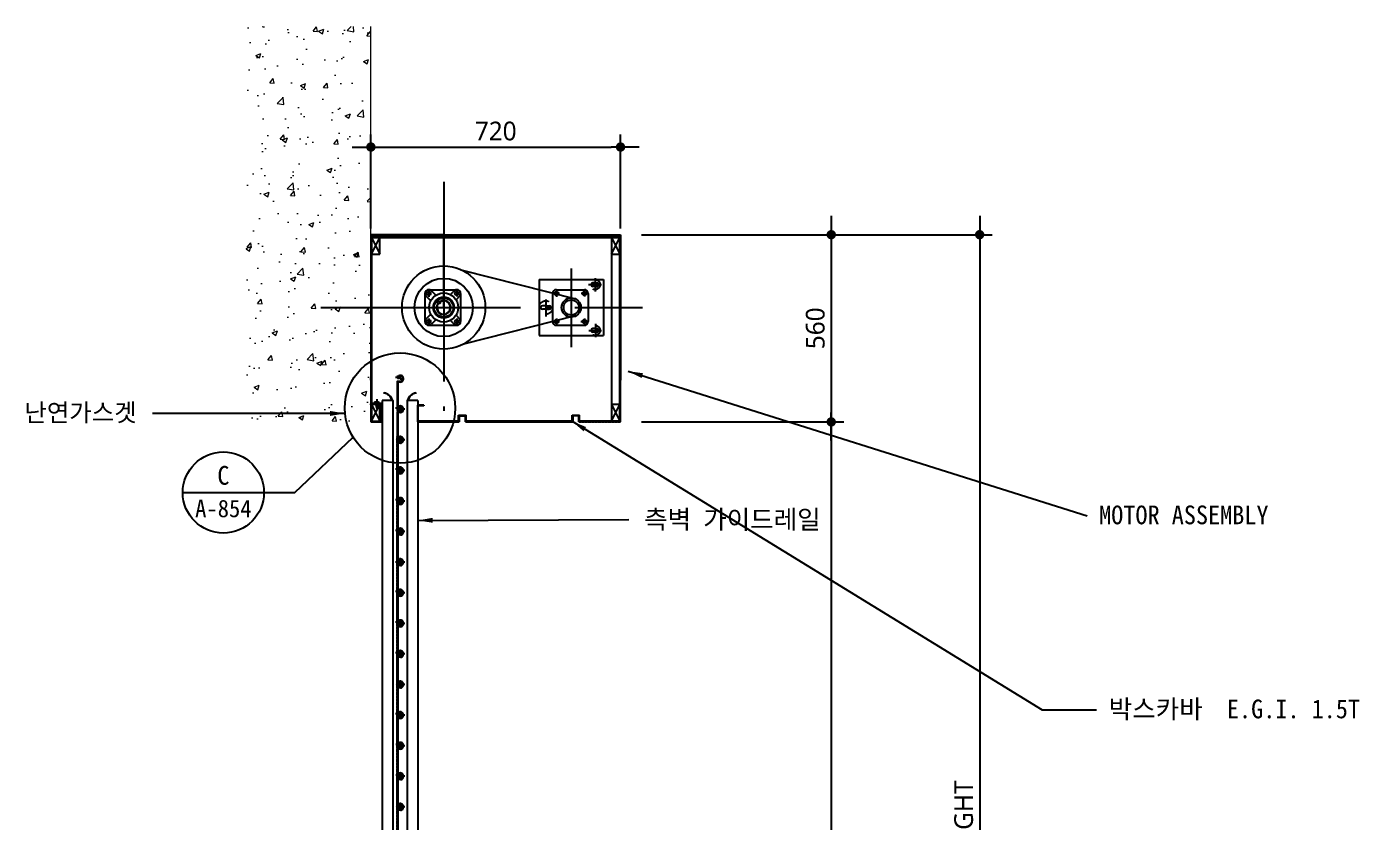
# Model space of a CAD drawing. Header units: millimetres. Extents: x -6941 to 136681, y 2065 to 58366.
# Drawn here: x 102700 to 105903, y 7553 to 9465 of the extents above; entities that cross this region are included whole.
import ezdxf
from ezdxf.enums import TextEntityAlignment as Align

# ---------------------------------------------------------------- set-up
doc = ezdxf.new("R2010")
doc.units = ezdxf.units.MM
doc.header["$LTSCALE"] = 4
doc.header["$MEASUREMENT"] = 0
for name, pattern in [('ACAD_ISO03W100', [30, 12, -18]), ('ACAD_ISO04W100', [30.5, 24, -3, 0.5, -3]), ('CENTER', [2, 1.25, -0.25, 0.25, -0.25]), ('DASHDOTX2', [2, 1, -0.5, 0, -0.5])]:
    doc.linetypes.add(name, pattern=pattern)
doc.layers.get('0').update_dxf_attribs({"linetype": 'CONTINUOUS'})
doc.layers.get('DEFPOINTS').update_dxf_attribs({"linetype": 'CONTINUOUS'})
for name, color, linetype in [('A-DIMS', 7, 'CONTINUOUS'), ('A-MKXS-LEAD', 7, 'CONTINUOUS'), ('A-XXXX-TXT2', 3, 'CONTINUOUS'), ('CENTER', 1, 'CENTER')]:
    doc.layers.add(name, color=color, linetype=linetype)
for name, color, linetype, lineweight in [('A-MKXS-MAK2', 3, 'DASHDOTX2', 25), ('A-MKXS-TEXT2', 7, 'CONTINUOUS', 25), ('DJ', 7, 'CONTINUOUS', 5)]:
    doc.layers.add(name, color=color, linetype=linetype, lineweight=lineweight)
doc.styles.add('HY울릉도L', font='')
doc.styles.add('굴림', font='')
doc.styles.add('돋움', font='')
doc.styles.add('돋움체', font='')
doc.styles.add('맑은고딕', font='malgun.ttf')
doc.styles.get('HY울릉도L').set_extended_font_data('DotumChe')
doc.styles.get('굴림').set_extended_font_data('Gulim')
doc.styles.get('돋움').set_extended_font_data('Dotum')
doc.styles.get('돋움체').set_extended_font_data('DotumChe')
doc.dimstyles.new('CDIM', dxfattribs={"dimtxt": 3, "dimasz": 1.5, "dimexe": 2, "dimexo": 1, "dimgap": 1, "dimtad": 1, "dimdec": 0, "dimrnd": 0.5, "dimzin": 0, "dimdsep": 32, "dimlunit": 6, "dimtxsty": 'HY울릉도L', "dimblk1": '_CIDOT', "dimblk2": '_CIDOT', "dimsah": 1, "dimcen": 5.5, "dimclrd": 2, "dimclre": 2, "dimclrt": 7, "dimadec": 0, "dimazin": 0, "dimtfac": 1, "dimtdec": 0, "dimtix": 1, "dimtmove": 2, "dimatfit": 1, "dimldrblk": '_CIDOT', "dimfxl": 1, "dimtolj": 1, "dimtzin": 0, "dimlwd": -1, "dimarcsym": 0})
doc.dimstyles.new('ISO-25', dxfattribs={"dimscale": 12, "dimtxt": 10, "dimasz": 3, "dimexe": 1, "dimexo": 2, "dimgap": 1, "dimtad": 1, "dimdec": 1, "dimtxsty": '돋움', "dimcen": 2.5, "dimclrd": 4, "dimclre": 4, "dimclrt": 7, "dimadec": 0, "dimazin": 0, "dimtfac": 0.55, "dimtdec": 1, "dimtmove": 0, "dimatfit": 3, "dimfxl": 1, "dimarcsym": 0})

# ---------------------------------------------------------------- blocks, each defined once
blk = doc.blocks.new('_CIDOT')
at = {"color": 0, "linetype": 'ByBlock'}
blk.add_line((2, 0), (-1, 0), dxfattribs=at)
at = {"color": 0, "linetype": 'ByBlock', "const_width": 0.5}
blk.add_lwpolyline([(-0.25, 0, 1), (0.25, 0, 1)], format="xyb", close=True, dxfattribs=at)
blk = doc.blocks.new('*D349')
at = {"layer": 'A-DIMS', "lineweight": -2, "transparency": 16777216}
for p, q in [((103527.3, 8980), (103527.3, 9205.7)), ((104127.3, 8980), (104127.3, 9205.7))]:
    blk.add_line(p, q, dxfattribs=at)
at = {"layer": 'A-DIMS', "transparency": 16777216}
blk.add_line((103549.8, 9175.7), (104104.8, 9175.7), dxfattribs=at)
at = {"layer": 'DEFPOINTS', "color": 0, "transparency": 16777216}
for p in [(104127.3, 9175.7), (103527.3, 8965), (104127.3, 8965)]:
    blk.add_point(p, dxfattribs=at)
at = {"layer": 'A-DIMS', "transparency": 16777216, "xscale": 22.5, "yscale": 22.5, "zscale": 22.5, "rotation": 180}
blk.add_blockref('_CIDOT', (103527.3, 9175.7), dxfattribs=at)
at = {"layer": 'A-DIMS', "transparency": 16777216, "xscale": 22.5, "yscale": 22.5, "zscale": 22.5}
blk.add_blockref('_CIDOT', (104127.3, 9175.7), dxfattribs=at)
at = {"layer": 'A-DIMS', "color": 3, "transparency": 16777216, "insert": (103827.3, 9213.9), "char_height": 45, "attachment_point": 5, "style": '맑은고딕'}
blk.add_mtext('\\A1;720', dxfattribs=at)
blk = doc.blocks.new('*D350')
at = {"layer": 'A-DIMS', "lineweight": -2, "transparency": 16777216}
for p, q in [((104177.3, 8965), (104663.7, 8965)), ((104177.3, 8515), (104663.7, 8515))]:
    blk.add_line(p, q, dxfattribs=at)
at = {"layer": 'A-DIMS', "transparency": 16777216}
blk.add_line((104633.7, 8942.5), (104633.7, 8537.5), dxfattribs=at)
at = {"layer": 'DEFPOINTS', "color": 0, "transparency": 16777216}
for p in [(104162.3, 8965), (104162.3, 8515), (104633.7, 8515)]:
    blk.add_point(p, dxfattribs=at)
at = {"layer": 'A-DIMS', "transparency": 16777216, "xscale": 22.5, "yscale": 22.5, "zscale": 22.5}
for p, rotation in [((104633.7, 8965), 90), ((104633.7, 8515), 270)]:
    blk.add_blockref('_CIDOT', p, dxfattribs=dict(at, rotation=rotation))
at = {"layer": 'A-DIMS', "color": 3, "transparency": 16777216, "insert": (104595.5, 8740), "char_height": 45, "attachment_point": 5, "rotation": 90, "style": '맑은고딕'}
blk.add_mtext('\\A1;560', dxfattribs=at)
blk = doc.blocks.new('*D351')
at = {"layer": 'A-DIMS', "lineweight": -2, "transparency": 16777216}
for p, q in [((104177.3, 8965), (105020.4, 8965)), ((104177.3, 5965), (105020.4, 5965))]:
    blk.add_line(p, q, dxfattribs=at)
at = {"layer": 'A-DIMS', "transparency": 16777216}
blk.add_line((104990.4, 8942.5), (104990.4, 5987.5), dxfattribs=at)
at = {"layer": 'DEFPOINTS', "color": 0, "transparency": 16777216}
for p in [(104162.3, 8965), (104162.3, 5965), (104990.4, 5965)]:
    blk.add_point(p, dxfattribs=at)
at = {"layer": 'A-DIMS', "transparency": 16777216, "xscale": 22.5, "yscale": 22.5, "zscale": 22.5}
for p, rotation in [((104990.4, 8965), 90), ((104990.4, 5965), 270)]:
    blk.add_blockref('_CIDOT', p, dxfattribs=dict(at, rotation=rotation))
at = {"layer": 'A-DIMS', "color": 3, "transparency": 16777216, "insert": (104952.1, 7465), "char_height": 45, "attachment_point": 5, "rotation": 90, "style": '맑은고딕'}
blk.add_mtext('\\A1;TOTAL HIGHT', dxfattribs=at)
blk = doc.blocks.new('*D352')
at = {"layer": 'A-DIMS', "lineweight": -2, "transparency": 16777216}
for p, q in [((104177.3, 8515), (104663.7, 8515)), ((104177.3, 5965), (104663.7, 5965))]:
    blk.add_line(p, q, dxfattribs=at)
at = {"layer": 'A-DIMS', "transparency": 16777216}
blk.add_line((104633.7, 8492.5), (104633.7, 5987.5), dxfattribs=at)
at = {"layer": 'DEFPOINTS', "color": 0, "transparency": 16777216}
for p in [(104162.3, 8515), (104162.3, 5965), (104633.7, 5965)]:
    blk.add_point(p, dxfattribs=at)
at = {"layer": 'A-DIMS', "transparency": 16777216, "xscale": 22.5, "yscale": 22.5, "zscale": 22.5}
for p, rotation in [((104633.7, 8515), 90), ((104633.7, 5965), 270)]:
    blk.add_blockref('_CIDOT', p, dxfattribs=dict(at, rotation=rotation))
at = {"layer": 'A-DIMS', "color": 3, "transparency": 16777216, "insert": (104595.5, 7240), "char_height": 45, "attachment_point": 5, "rotation": 90, "style": '맑은고딕'}
blk.add_mtext('\\A1;OPEN HIGHT', dxfattribs=at)

msp = doc.modelspace()

# ---------------------------------------------------------------- hatches: boundary and pattern name
at = {"layer": 'DJ'}
h = msp.add_hatch(dxfattribs=at)
h.set_pattern_fill('AR-CONC', color=8, scale=17.999999)
h.set_pattern_definition([(50, (-1460.91, 111.17), (129.10683, -11.29538), [13.5, -148.5]), (355, (-1460.91, 111.17), (-24.97524, 135.39458), [10.8, -118.8]), (100.45144, (-1450.15, 110.23), (104.13159, 124.0992), [11.47323, -126.20557]), (46.1842, (-1460.91, 147.17), (192.10343, -29.79347), [20.25, -222.75]), (96.63564, (-1444.9, 144.69), (168.23914, 175.34134), [17.20986, -189.30847]), (351.18416, (-1460.91, 147.17), (168.23914, 175.34134), [16.2, -178.2]), (21, (-1442.91, 138.17), (107.44326, -72.4714), [13.5, -148.5]), (326, (-1442.91, 138.17), (43.79676, 130.527), [10.8, -118.8]), (71.45144, (-1433.96, 132.13), (151.24002, 58.0556), [11.47323, -126.20557]), (37.5, (-1460.91, 111.17), (2.188774, 59.920891), [0, -117.359995, 0, -120.599995, 0, -119.249995]), (7.5, (-1460.91, 111.17), (47.352515, 70.994105), [0, -68.759997, 0, -114.659995, 0, -45.45]), (327.5, (-1501.05, 111.17), (96.088035, -4.059877), [0, -45, 0, -140.399994, 0, -186.29999]), (317.5, (-1519.05, 111.17), (104.973506, 18.018896), [0, -58.5, 0, -93.239996, 0, -132.299995])])
h.paths.add_polyline_path([(103227.27, 8515.01), (103527.27, 8515.01), (103527.27, 9465.01), (103227.27, 9465.01)])

# ---------------------------------------------------------------- linework, layer by layer
at = {"color": 1, "linetype": 'ACAD_ISO04W100', "ltscale": 5}
for p, q in [((103702.27, 9091.95), (103702.27, 8498.03)), ((104008.87, 8884.08), (104008.87, 8694.77)), ((103407.2, 8790.01), (104180.02, 8790.01))]:
    msp.add_line(p, q, dxfattribs=at)
for p, q in [((103527.27, 8965.01), (103527.27, 8790.01)), ((103527.27, 8965.01), (104127.27, 8965.01)), ((103527.27, 8965.01), (103527.27, 8960.01)), ((103527.27, 8960.01), (104127.27, 8960.01)), ((103528.77, 8958.51), (103548.77, 8918.51)), ((103528.77, 8918.51), (103548.77, 8958.51)), ((103528.77, 8958.51), (104125.77, 8958.51)), ((103528.77, 8958.51), (103528.77, 8516.51)), ((104105.77, 8958.51), (104125.77, 8918.51)), ((104105.77, 8918.51), (104125.77, 8958.51)), ((104125.77, 8958.51), (104125.77, 8558.51)), ((104127.27, 8965.01), (104127.27, 8615.01)), ((104105.77, 8921.51), (104105.77, 8556.51)), ((104125.77, 8516.51), (104125.77, 8916.51)), ((104020.05, 8810.23), (103747.67, 8879.11)), ((103931.59, 8857.21), (104086.15, 8857.21)), ((104065.78, 8849.23), (104060.62, 8849.23)), ((104065.78, 8840.83), (104060.62, 8840.83)), ((104065.78, 8849.23), (104071.69, 8849.23)), ((104065.78, 8840.83), (104071.69, 8840.83)), ((103657.33, 8823.61), (103657.33, 8756.41)), ((103660.04, 8817.08), (103671.13, 8805.98)), ((103666.57, 8832.85), (103733.77, 8832.85)), ((103666.57, 8830.45), (103666.57, 8815.98)), ((103673.11, 8830.14), (103683.62, 8819.63)), ((103727.24, 8830.14), (103718.25, 8821.15)), ((103740.31, 8817.08), (103731.89, 8808.66)), ((103733.77, 8830.45), (103733.77, 8816.73)), ((103743.01, 8823.61), (103743.01, 8756.41)), ((103963.93, 8823.61), (103963.93, 8756.41)), ((103973.17, 8832.85), (104040.37, 8832.85)), ((104040.37, 8823.61), (104047.14, 8823.61)), ((104049.61, 8823.61), (104049.61, 8816.73)), ((104049.61, 8823.61), (104049.61, 8756.41)), ((103687.78, 8802.26), (103691.14, 8805.26)), ((103691.28, 8798.33), (103687.78, 8802.26)), ((103691.14, 8805.26), (103694.64, 8801.33)), ((103694.64, 8801.33), (103691.28, 8798.33)), ((103947.76, 8794.21), (103939.36, 8794.21)), ((103947.76, 8785.81), (103939.36, 8785.81)), ((103947.76, 8794.21), (103956.16, 8794.21)), ((103947.76, 8785.81), (103956.16, 8785.81)), ((103657.33, 8763.58), (103657.33, 8756.41)), ((103671.13, 8774.04), (103660.04, 8762.94)), ((103666.57, 8763.58), (103666.57, 8748.61)), ((103666.57, 8747.17), (103733.77, 8747.17)), ((103683.62, 8760.39), (103673.11, 8749.88)), ((103718.25, 8758.87), (103727.24, 8749.88)), ((103731.89, 8771.36), (103740.31, 8762.94)), ((103733.77, 8763.58), (103733.77, 8749.36)), ((104021.49, 8770.66), (103749.77, 8702.01)), ((103963.93, 8763.58), (103963.93, 8756.41)), ((103973.17, 8747.17), (104040.37, 8747.17)), ((104040.37, 8756.41), (104033.77, 8756.41)), ((103931.59, 8722.81), (104086.15, 8722.81)), ((104065.78, 8739.19), (104060.62, 8739.19)), ((104065.78, 8730.79), (104060.62, 8730.79)), ((104065.78, 8739.19), (104071.69, 8739.19)), ((104065.78, 8730.79), (104071.69, 8730.79)), ((103527.27, 8615.01), (103527.27, 8620.01)), ((103593.45, 8618.12), (103594.59, 8619.11)), ((103527.27, 8615.01), (103527.27, 8515.01)), ((103558.75, 8584.47), (103559, 8585.24)), ((103590.25, 8610.43), (103590.25, 8545.87)), ((103591.85, 8609.83), (103591.85, 8546.43)), ((103598.2, 8612.43), (103592.25, 8612.43)), ((103598.32, 8610.83), (103592.85, 8610.83)), ((103635.8, 8584.47), (103635.55, 8585.24)), ((104127.27, 8515.01), (104127.27, 8615.01)), ((103528.77, 8560.51), (103528.77, 8559.01)), ((103528.77, 8558.01), (103539.78, 8558.01)), ((103528.77, 8556.51), (103548.77, 8516.51)), ((103528.77, 8516.51), (103548.77, 8556.51)), ((103540.02, 8556.51), (103528.77, 8556.51)), ((103533.47, 8558.51), (103533.47, 8558.01)), ((103539.7, 8558.51), (103533.47, 8558.51)), ((103541.4, 8548.16), (103539.01, 8560.11)), ((103541.37, 8547.99), (103539.45, 8560.11)), ((103539.72, 8561.4), (103539.72, 8563.4)), ((103542.69, 8561.4), (103539.72, 8561.4)), ((103541.37, 8547.99), (103543.29, 8560.11)), ((103541.4, 8548.16), (103543.54, 8560.11)), ((103542.69, 8563.59), (103542.69, 8561.4)), ((103554.77, 8556.51), (103542.72, 8556.51)), ((103542.96, 8558.01), (103554.77, 8558.01)), ((103554.77, 8558.51), (103543.04, 8558.51)), ((103548.77, 8556.51), (103548.77, 8553.51)), ((103553.27, 8516.51), (103553.27, 8556.51)), ((103554.77, 8566.51), (103554.77, 5965.01)), ((103579.77, 8566.51), (103554.77, 8566.51)), ((103554.77, 8558.01), (103554.77, 8558.51)), ((103579.77, 8566.51), (103579.77, 5985.01)), ((103614.77, 8566.51), (103614.77, 5985.01)), ((103639.77, 8566.51), (103614.77, 8566.51)), ((103639.77, 8566.51), (103639.77, 5965.01)), ((103639.77, 8515.01), (103639.77, 8555.01)), ((103654.77, 8555.01), (103639.77, 8555.01)), ((103641.27, 8516.51), (103641.27, 8553.51)), ((103654.77, 8553.51), (103641.27, 8553.51)), ((103641.27, 8516.51), (103641.27, 8553.51)), ((103654.77, 8555.01), (103654.77, 8553.51)), ((104105.77, 8556.51), (104125.77, 8516.51)), ((104105.77, 8516.51), (104125.77, 8556.51)), ((103554.77, 8515.01), (103554.77, 8540.01)), ((103590.25, 8536.96), (103590.25, 8473.36)), ((103591.85, 8536.36), (103591.85, 8472.96)), ((103598.2, 8538.96), (103592.25, 8538.96)), ((103598.32, 8537.36), (103592.85, 8537.36)), ((103593.45, 8544.66), (103594.59, 8545.64)), ((103595.25, 8549.94), (103596.27, 8548.69)), ((103598.25, 8541.43), (103596.85, 8541.43)), ((103596.85, 8539.83), (103598.25, 8539.83)), ((103738.27, 8531.51), (103756.27, 8531.51)), ((103738.27, 8516.51), (103738.27, 8531.51)), ((103739.77, 8515.01), (103739.77, 8530.01)), ((103739.77, 8530.01), (103754.77, 8530.01)), ((103754.77, 8530.01), (103739.77, 8530.01)), ((103739.77, 8530.01), (103739.77, 8515.01)), ((103754.77, 8530.01), (103754.77, 8515.01)), ((103754.77, 8515.01), (103754.77, 8530.01)), ((103756.27, 8516.51), (103756.27, 8531.51)), ((104010.77, 8531.51), (104028.77, 8531.51)), ((104010.77, 8516.51), (104010.77, 8531.51)), ((104027.27, 8530.01), (104012.27, 8530.01)), ((104012.27, 8530.01), (104012.27, 8515.01)), ((104027.27, 8515.01), (104027.27, 8530.01)), ((104028.77, 8516.51), (104028.77, 8531.51)), ((103527.27, 8515.01), (103554.77, 8515.01)), ((103528.77, 8516.51), (103553.27, 8516.51)), ((103639.77, 8515.01), (103739.77, 8515.01)), ((103738.27, 8516.51), (103641.27, 8516.51)), ((103754.77, 8515.01), (104012.27, 8515.01)), ((103754.77, 8515.01), (104012.27, 8515.01)), ((103981.66, 8516.51), (103756.27, 8516.51)), ((104010.77, 8516.51), (103978.77, 8516.51)), ((104127.27, 8515.01), (104027.27, 8515.01)), ((104127.27, 8515.01), (104027.27, 8515.01)), ((104125.77, 8516.51), (104028.77, 8516.51)), ((103590.25, 8463.38), (103590.25, 8399.78)), ((103591.85, 8462.78), (103591.85, 8399.38)), ((103598.2, 8465.38), (103592.25, 8465.38)), ((103598.32, 8463.78), (103592.85, 8463.78)), ((103593.45, 8471.07), (103594.59, 8472.06)), ((103595.25, 8476.47), (103596.27, 8475.22)), ((103598.25, 8467.96), (103596.85, 8467.96)), ((103596.85, 8466.36), (103598.25, 8466.36)), ((103598.2, 8391.91), (103592.25, 8391.91)), ((103593.45, 8397.61), (103594.59, 8398.59)), ((103595.25, 8402.89), (103596.27, 8401.64)), ((103598.25, 8394.38), (103596.85, 8394.38)), ((103596.85, 8392.78), (103598.25, 8392.78)), ((103590.25, 8389.91), (103590.25, 8326.31)), ((103591.85, 8389.31), (103591.85, 8325.91)), ((103598.32, 8390.31), (103592.85, 8390.31)), ((103595.25, 8329.42), (103596.27, 8328.17)), ((103590.31, 8316.39), (103590.31, 8252.79)), ((103591.91, 8315.79), (103591.91, 8252.39)), ((103598.26, 8318.39), (103592.31, 8318.39)), ((103598.38, 8316.79), (103592.91, 8316.79)), ((103593.51, 8324.09), (103594.65, 8325.08)), ((103598.25, 8320.91), (103596.85, 8320.91)), ((103596.85, 8319.31), (103598.25, 8319.31)), ((103590.31, 8242.93), (103590.31, 8179.33)), ((103591.91, 8242.33), (103591.91, 8178.93)), ((103598.26, 8244.93), (103592.31, 8244.93)), ((103598.38, 8243.33), (103592.91, 8243.33)), ((103593.51, 8250.62), (103594.65, 8251.61)), ((103595.31, 8255.9), (103596.34, 8254.66)), ((103598.31, 8247.39), (103596.91, 8247.39)), ((103596.91, 8245.79), (103598.31, 8245.79)), ((103590.31, 8169.34), (103590.31, 8105.74)), ((103591.91, 8168.74), (103591.91, 8105.34)), ((103598.26, 8171.34), (103592.31, 8171.34)), ((103598.38, 8169.74), (103592.91, 8169.74)), ((103593.51, 8177.04), (103594.65, 8178.03)), ((103595.31, 8182.44), (103596.34, 8181.19)), ((103598.31, 8173.93), (103596.91, 8173.93)), ((103596.91, 8172.33), (103598.31, 8172.33)), ((103593.51, 8103.57), (103594.65, 8104.56)), ((103595.31, 8108.85), (103596.34, 8107.61)), ((103590.31, 8095.88), (103590.31, 8032.28)), ((103591.91, 8095.28), (103591.91, 8031.88)), ((103598.26, 8097.88), (103592.31, 8097.88)), ((103598.38, 8096.28), (103592.91, 8096.28)), ((103598.31, 8100.34), (103596.91, 8100.34)), ((103596.91, 8098.74), (103598.31, 8098.74)), ((103590.28, 8022.36), (103590.28, 7958.76)), ((103591.88, 8021.76), (103591.88, 7958.36)), ((103598.23, 8024.36), (103592.28, 8024.36)), ((103598.35, 8022.76), (103592.88, 8022.76)), ((103593.48, 8030.06), (103594.62, 8031.04)), ((103595.31, 8035.39), (103596.34, 8034.14)), ((103598.31, 8026.88), (103596.91, 8026.88)), ((103596.91, 8025.28), (103598.31, 8025.28)), ((103590.28, 7948.9), (103590.28, 7885.3)), ((103591.88, 7948.3), (103591.88, 7884.9)), ((103598.23, 7950.9), (103592.28, 7950.9)), ((103598.35, 7949.3), (103592.88, 7949.3)), ((103593.48, 7956.59), (103594.62, 7957.58)), ((103595.28, 7961.87), (103596.3, 7960.62)), ((103598.28, 7953.36), (103596.88, 7953.36)), ((103596.88, 7951.76), (103598.28, 7951.76)), ((103593.48, 7883.01), (103594.62, 7883.99)), ((103595.28, 7888.41), (103596.3, 7887.16)), ((103598.28, 7879.9), (103596.88, 7879.9)), ((103590.28, 7875.31), (103590.28, 7811.71)), ((103591.88, 7874.71), (103591.88, 7811.31)), ((103598.23, 7877.31), (103592.28, 7877.31)), ((103598.35, 7875.71), (103592.88, 7875.71)), ((103596.88, 7878.3), (103598.28, 7878.3)), ((103590.28, 7801.85), (103590.28, 7738.25)), ((103591.88, 7801.25), (103591.88, 7737.85)), ((103598.23, 7803.85), (103592.28, 7803.85)), ((103598.35, 7802.25), (103592.88, 7802.25)), ((103593.48, 7809.54), (103594.62, 7810.53)), ((103595.28, 7814.82), (103596.3, 7813.57)), ((103598.28, 7806.31), (103596.88, 7806.31)), ((103596.88, 7804.71), (103598.28, 7804.71)), ((103590.39, 7728.33), (103590.39, 7664.73)), ((103591.99, 7727.73), (103591.99, 7664.33)), ((103598.34, 7730.33), (103592.39, 7730.33)), ((103598.46, 7728.73), (103592.99, 7728.73)), ((103593.59, 7736.03), (103594.73, 7737.01)), ((103595.28, 7741.36), (103596.3, 7740.11)), ((103598.28, 7732.85), (103596.88, 7732.85)), ((103596.88, 7731.25), (103598.28, 7731.25)), ((103598.34, 7656.86), (103592.39, 7656.86)), ((103598.46, 7655.26), (103592.99, 7655.26)), ((103593.59, 7662.56), (103594.73, 7663.55)), ((103595.39, 7667.84), (103596.41, 7666.59)), ((103598.39, 7659.33), (103596.99, 7659.33)), ((103596.99, 7657.73), (103598.39, 7657.73)), ((103590.39, 7654.86), (103590.39, 7591.26)), ((103591.99, 7654.26), (103591.99, 7590.86)), ((103595.39, 7594.37), (103596.41, 7593.13)), ((103590.39, 7581.28), (103590.39, 7517.68)), ((103591.99, 7580.68), (103591.99, 7517.28)), ((103598.34, 7583.28), (103592.39, 7583.28)), ((103598.46, 7581.68), (103592.99, 7581.68)), ((103593.59, 7588.98), (103594.73, 7589.96)), ((103598.39, 7585.86), (103596.99, 7585.86)), ((103596.99, 7584.26), (103598.39, 7584.26))]:
    msp.add_line(p, q)
at = {"color": 3}
for p, q in [((103702.27, 8965.01), (103527.27, 8965.01)), ((103702.27, 8790.01), (103702.27, 8965.01))]:
    msp.add_line(p, q, dxfattribs=at)
at = {"color": 1}
for p, q in [((103702.27, 8932.67), (103702.27, 8647.35)), ((103541.37, 8569.71), (103541.37, 8546.37))]:
    msp.add_line(p, q, dxfattribs=at)
at = {"color": 7, "ltscale": 5}
for p, q in [((103931.59, 8857.21), (103931.59, 8722.81)), ((104086.15, 8857.21), (104086.15, 8722.81))]:
    msp.add_line(p, q, dxfattribs=at)
at = {"color": 1, "linetype": 'ACAD_ISO04W100'}
for p, q in [((104050.33, 8845.03), (104081.22, 8845.03)), ((104066.74, 8828.54), (104066.74, 8860.36)), ((103947.76, 8809.13), (103947.76, 8768.09)), ((103980.91, 8823.61), (103966.26, 8823.61)), ((103973.17, 8830.45), (103973.17, 8815.98)), ((104047.46, 8823.61), (104032.49, 8823.61)), ((104040.37, 8830.45), (104040.37, 8816.73)), ((103966.89, 8756.41), (103980.59, 8756.41)), ((103973.17, 8763.58), (103973.17, 8748.61)), ((104031.86, 8756.41), (104034.09, 8756.41)), ((104040.37, 8763.58), (104040.37, 8749.36)), ((104040.37, 8756.41), (104047.14, 8756.41)), ((104066.74, 8750.91), (104066.74, 8719.09)), ((104050.96, 8734.99), (104081.54, 8734.99))]:
    msp.add_line(p, q, dxfattribs=at)
at = {"color": 6}
for p, q in [((103594.4, 8621.61), (103586.77, 8621.61)), ((103590.25, 8621.61), (103592.05, 8621.61)), ((103591.67, 8619.8), (103591.67, 8624.02)), ((103592.05, 8621.61), (103592.05, 8626.56)), ((103597.66, 8618.91), (103597.66, 8626.88)), ((103597.67, 8618.84), (103605.71, 8618.84)), ((103592.05, 8548.14), (103592.05, 8553.1)), ((103597.66, 8545.44), (103597.66, 8553.42)), ((103594.4, 8548.14), (103586.77, 8548.14)), ((103590.25, 8548.14), (103592.05, 8548.14)), ((103591.67, 8546.33), (103591.67, 8550.55)), ((103596.85, 8546.43), (103591.85, 8546.43)), ((103596.85, 8539.28), (103596.85, 8546.43)), ((103597.67, 8545.37), (103605.71, 8545.37)), ((103590.25, 8474.56), (103592.05, 8474.56)), ((103591.67, 8472.75), (103591.67, 8476.97)), ((103596.85, 8472.96), (103591.85, 8472.96)), ((103592.05, 8474.56), (103592.05, 8479.51)), ((103596.85, 8465.81), (103596.85, 8472.96)), ((103597.66, 8471.86), (103597.66, 8479.83)), ((103597.67, 8471.79), (103605.71, 8471.79)), ((103594.4, 8401.09), (103586.77, 8401.09)), ((103590.25, 8401.09), (103592.05, 8401.09)), ((103591.67, 8399.28), (103591.67, 8403.5)), ((103596.85, 8399.38), (103591.85, 8399.38)), ((103592.05, 8401.09), (103592.05, 8406.05)), ((103596.85, 8392.23), (103596.85, 8399.38)), ((103597.66, 8398.39), (103597.66, 8406.37)), ((103597.67, 8398.33), (103605.71, 8398.33)), ((103594.46, 8327.58), (103586.83, 8327.58)), ((103590.31, 8327.58), (103592.11, 8327.58)), ((103591.74, 8325.77), (103591.74, 8329.99)), ((103592.11, 8327.58), (103592.11, 8332.53)), ((103597.72, 8324.88), (103597.72, 8332.85)), ((103596.85, 8325.91), (103591.85, 8325.91)), ((103596.85, 8318.77), (103596.85, 8325.91)), ((103597.73, 8324.81), (103605.77, 8324.81)), ((103594.46, 8254.11), (103586.83, 8254.11)), ((103590.31, 8254.11), (103592.11, 8254.11)), ((103591.74, 8252.3), (103591.74, 8256.52)), ((103596.91, 8252.39), (103591.91, 8252.39)), ((103592.11, 8254.11), (103592.11, 8259.07)), ((103596.91, 8245.25), (103596.91, 8252.39)), ((103597.72, 8251.41), (103597.72, 8259.39)), ((103597.73, 8251.34), (103605.77, 8251.34)), ((103590.31, 8180.53), (103592.11, 8180.53)), ((103591.74, 8178.72), (103591.74, 8182.94)), ((103596.91, 8178.93), (103591.91, 8178.93)), ((103592.11, 8180.53), (103592.11, 8185.48)), ((103596.91, 8171.78), (103596.91, 8178.93)), ((103597.72, 8177.83), (103597.72, 8185.8)), ((103597.73, 8177.76), (103605.77, 8177.76)), ((103594.46, 8107.06), (103586.83, 8107.06)), ((103590.31, 8107.06), (103592.11, 8107.06)), ((103591.74, 8105.25), (103591.74, 8109.47)), ((103596.91, 8105.34), (103591.91, 8105.34)), ((103592.11, 8107.06), (103592.11, 8112.02)), ((103596.91, 8098.2), (103596.91, 8105.34)), ((103597.72, 8104.36), (103597.72, 8112.34)), ((103597.73, 8104.29), (103605.77, 8104.29)), ((103594.43, 8033.54), (103586.8, 8033.54)), ((103590.28, 8033.54), (103592.08, 8033.54)), ((103591.7, 8031.74), (103591.7, 8035.95)), ((103596.91, 8031.88), (103591.91, 8031.88)), ((103592.08, 8033.54), (103592.08, 8038.5)), ((103596.91, 8024.73), (103596.91, 8031.88)), ((103597.69, 8030.85), (103597.69, 8038.82)), ((103597.7, 8030.78), (103605.74, 8030.78)), ((103594.43, 7960.08), (103586.8, 7960.08)), ((103590.28, 7960.08), (103592.08, 7960.08)), ((103591.7, 7958.27), (103591.7, 7962.49)), ((103596.88, 7958.36), (103591.88, 7958.36)), ((103592.08, 7960.08), (103592.08, 7965.03)), ((103596.88, 7951.22), (103596.88, 7958.36)), ((103597.69, 7957.38), (103597.69, 7965.35)), ((103597.7, 7957.31), (103605.74, 7957.31)), ((103590.28, 7886.49), (103592.08, 7886.49)), ((103591.7, 7884.69), (103591.7, 7888.9)), ((103596.88, 7884.9), (103591.88, 7884.9)), ((103592.08, 7886.49), (103592.08, 7891.45)), ((103596.88, 7877.75), (103596.88, 7884.9)), ((103597.69, 7883.8), (103597.69, 7891.77)), ((103597.7, 7883.73), (103605.74, 7883.73)), ((103591.7, 7811.22), (103591.7, 7815.44)), ((103592.08, 7813.03), (103592.08, 7817.98)), ((103597.69, 7810.33), (103597.69, 7818.3)), ((103594.43, 7813.03), (103586.8, 7813.03)), ((103590.28, 7813.03), (103592.08, 7813.03)), ((103596.88, 7811.31), (103591.88, 7811.31)), ((103596.88, 7804.17), (103596.88, 7811.31)), ((103597.7, 7810.26), (103605.74, 7810.26)), ((103594.54, 7739.51), (103586.91, 7739.51)), ((103590.39, 7739.51), (103592.19, 7739.51)), ((103591.81, 7737.7), (103591.81, 7741.92)), ((103596.88, 7737.85), (103591.88, 7737.85)), ((103592.19, 7739.51), (103592.19, 7744.47)), ((103596.88, 7730.7), (103596.88, 7737.85)), ((103597.79, 7736.81), (103597.79, 7744.79)), ((103598.28, 7736.75), (103605.85, 7736.75)), ((103594.54, 7666.05), (103586.91, 7666.05)), ((103590.39, 7666.05), (103592.19, 7666.05)), ((103591.81, 7664.24), (103591.81, 7668.46)), ((103596.99, 7664.33), (103591.99, 7664.33)), ((103592.19, 7666.05), (103592.19, 7671)), ((103596.99, 7657.19), (103596.99, 7664.33)), ((103597.79, 7663.35), (103597.79, 7671.32)), ((103597.81, 7663.28), (103605.85, 7663.28)), ((103590.39, 7592.46), (103592.19, 7592.46)), ((103591.81, 7590.65), (103591.81, 7594.87)), ((103596.99, 7590.86), (103591.99, 7590.86)), ((103592.19, 7592.46), (103592.19, 7597.42)), ((103596.99, 7583.72), (103596.99, 7590.86)), ((103597.79, 7589.76), (103597.79, 7597.74)), ((103597.81, 7589.7), (103605.85, 7589.7))]:
    msp.add_line(p, q, dxfattribs=at)
at = {"color": 1, "linetype": 'CENTER'}
for p, q in [((103608.81, 8545.33), (103595.3, 8545.33)), ((103598.25, 8550.83), (103598.25, 8535.52)), ((103608.81, 8471.86), (103586.78, 8471.86)), ((103598.25, 8477.36), (103598.25, 8462.05)), ((103608.81, 8398.28), (103595.3, 8398.28)), ((103598.25, 8403.78), (103598.25, 8388.47)), ((103598.25, 8330.31), (103598.25, 8315)), ((103608.81, 8324.81), (103595.3, 8324.81)), ((103608.87, 8251.29), (103595.36, 8251.29)), ((103598.31, 8256.79), (103598.31, 8241.49)), ((103608.87, 8177.83), (103586.84, 8177.83)), ((103598.31, 8183.33), (103598.31, 8168.02)), ((103608.87, 8104.24), (103595.36, 8104.24)), ((103598.31, 8109.74), (103598.31, 8094.44)), ((103608.87, 8030.78), (103595.36, 8030.78)), ((103598.31, 8036.28), (103598.31, 8020.97)), ((103608.83, 7957.26), (103595.32, 7957.26)), ((103598.28, 7962.76), (103598.28, 7947.46)), ((103608.83, 7883.8), (103586.8, 7883.8)), ((103598.28, 7889.3), (103598.28, 7873.99)), ((103598.28, 7815.71), (103598.28, 7800.41)), ((103608.83, 7810.21), (103595.32, 7810.21)), ((103608.83, 7736.75), (103595.32, 7736.75)), ((103598.28, 7742.25), (103598.28, 7726.94)), ((103608.94, 7663.23), (103595.43, 7663.23)), ((103598.39, 7668.73), (103598.39, 7653.42)), ((103598.39, 7595.26), (103598.39, 7579.96)), ((103608.94, 7589.76), (103586.91, 7589.76))]:
    msp.add_line(p, q, dxfattribs=at)
at = {"color": 2, "linetype": 'CENTER'}
msp.add_line((104027.27, 8515.01), (104127.27, 8515.01), dxfattribs=at)
for points in [[(103548.77, 8918.51), (103548.77, 8958.51), (103528.77, 8958.51), (103528.77, 8918.51)], [(104125.77, 8918.51), (104125.77, 8958.51), (104105.77, 8958.51), (104105.77, 8918.51)], [(104125.77, 8516.51), (104125.77, 8556.51), (104105.77, 8556.51), (104105.77, 8516.51)]]:
    msp.add_lwpolyline(points, close=True)
for points in [[(103539.69, 8558.61), (103528.77, 8558.61), (103528.77, 8560.11), (103539.45, 8560.11)], [(103540.02, 8556.51), (103528.77, 8556.51), (103528.77, 8516.51), (103548.77, 8516.51), (103548.77, 8556.51), (103542.72, 8556.51)], [(103543.29, 8560.11), (103554.77, 8560.11), (103554.77, 8558.61), (103543.05, 8558.61)]]:
    msp.add_lwpolyline(points)
for centre, radius in [((103702.27, 8790.01), 100), ((103666.57, 8823.61), 4.62), ((103702.27, 8790.01), 35), ((103702.27, 8790.01), 25), ((103702.27, 8790.01), 23), ((103733.77, 8823.61), 4.62), ((103973.17, 8823.61), 4.62), ((104008.87, 8790.01), 23.1), ((104008.87, 8790.01), 23.1), ((104008.87, 8790.01), 18.22), ((104040.37, 8823.61), 4.62), ((103666.57, 8756.41), 4.62), ((103733.77, 8756.41), 4.62), ((103973.17, 8756.41), 4.62), ((104040.37, 8756.41), 4.62)]:
    msp.add_circle(centre, radius)
at = {"color": 3}
msp.add_circle((103702.27, 8790.01), 70, dxfattribs=at)
at = {"linetype": 'ACAD_ISO03W100', "ltscale": 0.5}
for centre, radius in [((104065.78, 8845.03), 12.18), ((103947.76, 8790.01), 16.17), ((104065.78, 8734.99), 12.18)]:
    msp.add_circle(centre, radius, dxfattribs=at)
at = {"color": 6}
msp.add_circle((103597.29, 8548.21), 132.63, dxfattribs=at)
for centre, radius, start, end in [((104060.62, 8845.03), 4.2, 90, 270), ((104071.69, 8845.03), 4.2, 270, 90), ((103666.57, 8823.61), 9.24, 45, 225), ((103666.57, 8823.61), 9.24, 90, 180), ((103733.77, 8823.61), 9.24, 315, 135), ((103733.77, 8823.61), 9.24, 0, 90), ((103973.17, 8823.61), 9.24, 90, 180), ((104040.37, 8823.61), 9.24, 0, 90), ((103702.27, 8790.01), 17, 141.14441, 125.88364), ((103702.27, 8790.01), 16, 141.73979, 125.51793), ((103939.36, 8790.01), 4.2, 90, 270), ((103956.16, 8790.01), 4.2, 270, 90), ((103666.57, 8756.41), 9.24, 135, 315), ((103666.57, 8756.41), 9.24, 180, 270), ((103733.77, 8756.41), 9.24, 225, 45), ((103733.77, 8756.41), 9.24, 270, 0), ((103973.17, 8756.41), 9.24, 180, 270), ((104040.37, 8756.41), 9.24, 270, 0), ((104060.62, 8734.99), 4.2, 90, 270), ((104071.69, 8734.99), 4.2, 270, 90), ((103597.22, 8621.66), 5.17, 95.37399, 223.23751), ((103597.29, 8621.68), 3.73, 104.68136, 223.59398), ((103597.68, 8618.83), 8.03, 274.56709, 101.91991), ((103597.66, 8618.91), 6.51, 274.8009, 101.62173), ((103553.73, 8559.43), 25.54, 16.10005, 78.68464), ((103553.57, 8558.33), 27.46, 17.34427, 78.58267), ((103592.25, 8610.43), 2, 90, 180), ((103592.85, 8609.83), 1, 90, 180), ((103640.98, 8558.33), 27.46, 101.41733, 162.65573), ((103640.81, 8559.43), 25.54, 101.31536, 163.89995), ((103541.37, 8556.51), 7.08, 103.44667, 149.47863), ((103541.37, 8556.51), 7.08, 30.52137, 79.2356), ((103597.22, 8548.19), 5.17, 95.37399, 223.23751), ((103597.29, 8548.21), 3.73, 104.68136, 223.59398), ((103597.68, 8545.36), 8.03, 274.56709, 101.91991), ((103597.66, 8545.44), 6.51, 274.8009, 101.62173), ((103596.85, 8546.43), 6.6, 180, 269.99974), ((103592.25, 8536.96), 2, 90, 180), ((103596.85, 8546.43), 5, 180, 270), ((103592.85, 8536.36), 1, 90, 180), ((103598.25, 8545.33), 5.5, 268.11084, 123.05573), ((103598.25, 8545.33), 3.9, 270, 120.45293), ((103596.85, 8472.96), 6.6, 180, 269.99974), ((103592.25, 8463.38), 2, 90, 180), ((103596.85, 8472.96), 5, 180, 270), ((103592.85, 8462.78), 1, 90, 180), ((103597.22, 8474.61), 5.17, 95.37399, 223.23751), ((103597.29, 8474.63), 3.73, 104.68136, 223.59398), ((103598.25, 8471.86), 5.5, 268.11084, 123.05573), ((103597.68, 8471.78), 8.03, 274.56709, 101.91991), ((103598.25, 8471.86), 3.9, 270, 120.45293), ((103597.66, 8471.86), 6.51, 274.8009, 101.62173), ((103596.85, 8399.38), 6.6, 180, 269.99974), ((103592.25, 8389.91), 2, 90, 180), ((103596.85, 8399.38), 5, 180, 270), ((103597.22, 8401.15), 5.17, 95.37399, 223.23751), ((103597.29, 8401.16), 3.73, 104.68136, 223.59398), ((103598.25, 8398.28), 5.5, 268.11084, 123.05573), ((103597.68, 8398.31), 8.03, 274.56709, 101.91991), ((103598.25, 8398.28), 3.9, 270, 120.45293), ((103597.66, 8398.39), 6.51, 274.8009, 101.62173), ((103592.85, 8389.31), 1, 90, 180), ((103597.28, 8327.63), 5.17, 95.37399, 223.23751), ((103597.35, 8327.65), 3.73, 104.68136, 223.59398), ((103598.25, 8324.81), 5.5, 268.11084, 123.05573), ((103597.74, 8324.8), 8.03, 274.56709, 101.91991), ((103598.25, 8324.81), 3.9, 270, 120.45293), ((103597.72, 8324.88), 6.51, 274.8009, 101.62173), ((103596.85, 8325.91), 6.6, 180, 269.99974), ((103592.31, 8316.39), 2, 90, 180), ((103596.85, 8325.91), 5, 180, 270), ((103592.91, 8315.79), 1, 90, 180), ((103596.91, 8252.39), 6.6, 180, 269.99974), ((103592.31, 8242.93), 2, 90, 180), ((103596.91, 8252.39), 5, 180, 270), ((103592.91, 8242.33), 1, 90, 180), ((103597.28, 8254.16), 5.17, 95.37399, 223.23751), ((103597.35, 8254.18), 3.73, 104.68136, 223.59398), ((103598.31, 8251.29), 5.5, 268.11084, 123.05573), ((103597.74, 8251.33), 8.03, 274.56709, 101.91991), ((103598.31, 8251.29), 3.9, 270, 120.45293), ((103597.72, 8251.41), 6.51, 274.8009, 101.62173), ((103596.91, 8178.93), 6.6, 180, 269.99974), ((103592.31, 8169.34), 2, 90, 180), ((103596.91, 8178.93), 5, 180, 270), ((103592.91, 8168.74), 1, 90, 180), ((103597.28, 8180.58), 5.17, 95.37399, 223.23751), ((103597.35, 8180.6), 3.73, 104.68136, 223.59398), ((103598.31, 8177.83), 5.5, 268.11084, 123.05573), ((103597.74, 8177.75), 8.03, 274.56709, 101.91991), ((103598.31, 8177.83), 3.9, 270, 120.45293), ((103597.72, 8177.83), 6.51, 274.8009, 101.62173), ((103596.91, 8105.34), 6.6, 180, 269.99974), ((103596.91, 8105.34), 5, 180, 270), ((103597.28, 8107.11), 5.17, 95.37399, 223.23751), ((103597.35, 8107.13), 3.73, 104.68136, 223.59398), ((103598.31, 8104.24), 5.5, 268.11084, 123.05573), ((103597.74, 8104.28), 8.03, 274.56709, 101.91991), ((103598.31, 8104.24), 3.9, 270, 120.45293), ((103597.72, 8104.36), 6.51, 274.8009, 101.62173), ((103592.31, 8095.88), 2, 90, 180), ((103592.91, 8095.28), 1, 90, 180), ((103592.28, 8022.36), 2, 90, 180), ((103596.91, 8031.88), 6.6, 180, 269.99974), ((103592.88, 8021.76), 1, 90, 180), ((103596.91, 8031.88), 5, 180, 270), ((103597.24, 8033.6), 5.17, 95.37399, 223.23751), ((103597.32, 8033.61), 3.73, 104.68136, 223.59398), ((103598.31, 8030.78), 5.5, 268.11084, 123.05573), ((103597.71, 8030.77), 8.03, 274.56709, 101.91991), ((103598.31, 8030.78), 3.9, 270, 120.45293), ((103597.69, 8030.85), 6.51, 274.8009, 101.62173), ((103596.88, 7958.36), 6.6, 180, 269.99974), ((103592.28, 7948.9), 2, 90, 180), ((103596.88, 7958.36), 5, 180, 270), ((103592.88, 7948.3), 1, 90, 180), ((103597.24, 7960.13), 5.17, 95.37399, 223.23751), ((103597.32, 7960.15), 3.73, 104.68136, 223.59398), ((103598.28, 7957.26), 5.5, 268.11084, 123.05573), ((103597.71, 7957.3), 8.03, 274.56709, 101.91991), ((103598.28, 7957.26), 3.9, 270, 120.45293), ((103597.69, 7957.38), 6.51, 274.8009, 101.62173), ((103596.88, 7884.9), 6.6, 180, 269.99974), ((103596.88, 7884.9), 5, 180, 270), ((103597.24, 7886.55), 5.17, 95.37399, 223.23751), ((103597.32, 7886.56), 3.73, 104.68136, 223.59398), ((103598.28, 7883.8), 5.5, 268.11084, 123.05573), ((103597.71, 7883.72), 8.03, 274.56709, 101.91991), ((103598.28, 7883.8), 3.9, 270, 120.45293), ((103597.69, 7883.8), 6.51, 274.8009, 101.62173), ((103592.28, 7875.31), 2, 90, 180), ((103592.88, 7874.71), 1, 90, 180), ((103597.24, 7813.08), 5.17, 95.37399, 223.23751), ((103597.32, 7813.1), 3.73, 104.68136, 223.59398), ((103598.28, 7810.21), 5.5, 268.11084, 123.05573), ((103597.71, 7810.25), 8.03, 274.56709, 101.91991), ((103597.69, 7810.33), 6.51, 274.8009, 101.62173), ((103596.88, 7811.31), 6.6, 180, 269.99974), ((103592.28, 7801.85), 2, 90, 180), ((103596.88, 7811.31), 5, 180, 270), ((103592.88, 7801.25), 1, 90, 180), ((103598.28, 7810.21), 3.9, 270, 120.45293), ((103596.88, 7737.85), 6.6, 180, 269.99974), ((103592.39, 7728.33), 2, 90, 180), ((103596.88, 7737.85), 5, 180, 270), ((103592.99, 7727.73), 1, 90, 180), ((103597.35, 7739.57), 5.17, 95.37399, 223.23751), ((103597.43, 7739.58), 3.73, 104.68136, 223.59398), ((103598.28, 7736.75), 5.5, 268.11084, 123.05573), ((103597.82, 7736.74), 8.03, 274.56709, 101.91991), ((103598.28, 7736.75), 3.9, 270, 120.45293), ((103597.79, 7736.81), 6.51, 274.8009, 101.62173), ((103596.99, 7664.33), 6.6, 180, 269.99974), ((103592.39, 7654.86), 2, 90, 180), ((103596.99, 7664.33), 5, 180, 270), ((103592.99, 7654.26), 1, 90, 180), ((103597.35, 7666.1), 5.17, 95.37399, 223.23751), ((103597.43, 7666.11), 3.73, 104.68136, 223.59398), ((103598.39, 7663.23), 5.5, 268.11084, 123.05573), ((103597.82, 7663.27), 8.03, 274.56709, 101.91991), ((103598.39, 7663.23), 3.9, 270, 120.45293), ((103597.79, 7663.35), 6.51, 274.8009, 101.62173), ((103596.99, 7590.86), 6.6, 180, 269.99974), ((103596.99, 7590.86), 5, 180, 270), ((103597.35, 7592.52), 5.17, 95.37399, 223.23751), ((103597.43, 7592.53), 3.73, 104.68136, 223.59398), ((103598.39, 7589.76), 5.5, 268.11084, 123.05573), ((103597.82, 7589.69), 8.03, 274.56709, 101.91991), ((103598.39, 7589.76), 3.9, 270, 120.45293), ((103597.79, 7589.76), 6.51, 274.8009, 101.62173), ((103592.39, 7581.28), 2, 90, 180), ((103592.99, 7580.68), 1, 90, 180)]:
    msp.add_arc(centre, radius, start, end)
at = {"layer": 'A-MKXS-MAK2', "linetype": 'Continuous'}
for p, q in [((103344.28, 8345.23), (103484.76, 8478.02)), ((103075.25, 8345.23), (103344.28, 8345.23))]:
    msp.add_line(p, q, dxfattribs=at)
msp.add_circle((103172.75, 8345.23), 97.5, dxfattribs=at)
at = {"layer": 'CENTER', "color": 1}
for p, q in [((103590.25, 8392.78), (103590.25, 8480.78)), ((103590.25, 8319.31), (103590.25, 8407.31)), ((103590.31, 8245.79), (103590.31, 8333.79)), ((103590.31, 8172.33), (103590.31, 8260.33)), ((103590.31, 8098.74), (103590.31, 8186.74)), ((103590.31, 8025.28), (103590.31, 8113.28)), ((103590.28, 7951.76), (103590.28, 8039.76)), ((103590.28, 7878.3), (103590.28, 7966.3)), ((103590.28, 7804.71), (103590.28, 7892.71)), ((103590.28, 7731.25), (103590.28, 7819.25)), ((103590.39, 7657.73), (103590.39, 7745.73)), ((103590.39, 7584.26), (103590.39, 7672.26)), ((103590.39, 7510.68), (103590.39, 7598.68))]:
    msp.add_line(p, q, dxfattribs=at)
at = {"layer": 'DJ', "color": 8}
msp.add_lwpolyline([(103527.27, 8515.01), (103527.27, 9465.01)], dxfattribs=at)

# ---------------------------------------------------------------- texts
at = {"color": 3, "insert": (102829.48, 8535.36), "char_height": 50.8, "attachment_point": 5, "style": '굴림'}
msp.add_mtext('{\\H0.8466x;\\C256;난연가스겟\\H1.181x; }', dxfattribs=at)
at = {"layer": 'A-MKXS-TEXT2', "style": '돋움체'}
for s, height, p in [('C', 45, (103172.75, 8386.57)), ('A-854', 42, (103172.75, 8306.61))]:
    msp.add_text(s, height=height, dxfattribs=at).set_placement(p, align=Align.MIDDLE)
at = {"layer": 'A-XXXX-TXT2', "style": '돋움체'}
msp.add_text('측벽 가이드레일', height=45, dxfattribs=at).set_placement((104183.88, 8280.53), align=Align.MIDDLE_LEFT)
for s, p in [('MOTOR ASSEMBLY', (105277.53, 8269.03)), ('박스카바  E.G.I. 1.5T ', (105300.58, 7802.67))]:
    msp.add_text(s, height=45, dxfattribs=at).set_placement(p)

# ---------------------------------------------------------------- dimensions: what is measured, and where the dimension line sits
at = {"layer": 'A-DIMS'}
dim = msp.add_linear_dim(base=(104127.27, 9175.69), p1=(103527.27, 8965.01), p2=(104127.27, 8965.01), text='720', dimstyle='CDIM', override={"dimscale": 15, "dimtxsty": '맑은고딕', "dimclrd": 256, "dimclre": 256, "dimclrt": 3}, dxfattribs=at)
dim.commit()
dim.dimension.update_dxf_attribs({"geometry": '*D349', "text_midpoint": (103827.27, 9213.94)})
for base, p1, p2, text, picture, middle in [((104633.72, 8515.01), (104162.27, 8965.01), (104162.27, 8515.01), '560', '*D350', (104595.47, 8740.01)), ((104990.4, 5965.01), (104162.27, 8965.01), (104162.27, 5965.01), 'TOTAL HIGHT', '*D351', (104952.15, 7465.01)), ((104633.72, 5965.01), (104162.27, 8515.01), (104162.27, 5965.01), 'OPEN HIGHT', '*D352', (104595.47, 7240.01))]:
    dim = msp.add_linear_dim(base=base, p1=p1, p2=p2, angle=90, text=text, dimstyle='CDIM', override={"dimscale": 15, "dimtxsty": '맑은고딕', "dimclrd": 256, "dimclre": 256, "dimclrt": 3}, dxfattribs=at)
    dim.commit()
    dim.dimension.update_dxf_attribs({"geometry": picture, "text_midpoint": middle})

# ---------------------------------------------------------------- leaders
at = {"layer": 'A-MKXS-LEAD'}
for points in [[(104145.36, 8637.05), (105248.41, 8289.57)], [(103465.29, 8535.36), (103002.65, 8535.36)], [(104010.77, 8516.51), (105140.58, 7822.98), (105271.46, 7823.21)], [(103639.77, 8278.35), (104146.99, 8280.53)]]:
    msp.add_leader(points, dimstyle='ISO-25', override={"dimgap": 1, "dimtad": 0, "dimclrd": 256}, dxfattribs=at)

doc.saveas('drawing.dxf')
